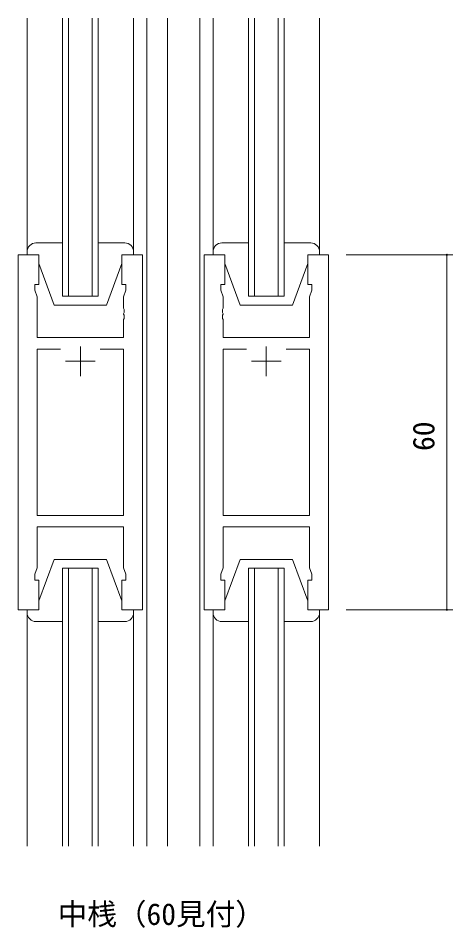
# Model space of a CAD drawing. Units: millimetres, scale not verified. Extents: x -594 to 539, y -420 to 386.
# Drawn here: x -205.9 to -132.5, y -126.7 to 27 of the extents above; entities that cross this region are included whole.
import ezdxf
from ezdxf.enums import TextEntityAlignment as Align

# ---------------------------------------------------------------- set-up
doc = ezdxf.new("R2010")
doc.units = ezdxf.units.MM
doc.header["$LTSCALE"] = 2
doc.layers.add('0-2_USER1', color=7, linetype='Continuous')
for name, color, linetype, lineweight in [('0-3_YKK_11', 7, 'Continuous', 9), ('0-4_YKK_12', 2, 'Continuous', 9), ('0-5_YKK_13', 4, 'Continuous', 9), ('0-6_YKK_D', 6, 'Continuous', 9)]:
    doc.layers.add(name, color=color, linetype=linetype, lineweight=lineweight)
doc.styles.add('ＭＳ ゴシック', font='')
doc.styles.get('ＭＳ ゴシック').set_extended_font_data('MS Gothic')

msp = doc.modelspace()

# ---------------------------------------------------------------- linework, layer by layer
at = {"layer": '0-3_YKK_11'}
for p, q in [((-205.886, -12.965), (-202.386, -12.965)), ((-205.886, -72.965), (-205.886, -12.965)), ((-202.386, -12.965), (-202.386, -17.965)), ((-188.386, -12.965), (-184.886, -12.965)), ((-188.386, -17.965), (-188.386, -12.965)), ((-184.886, -12.965), (-184.886, -72.965)), ((-170.986, -12.965), (-174.486, -12.965)), ((-174.486, -12.965), (-174.486, -72.965)), ((-170.986, -17.965), (-170.986, -12.965)), ((-153.486, -12.965), (-156.986, -12.965)), ((-156.986, -12.965), (-156.986, -17.965)), ((-153.486, -72.965), (-153.486, -12.965)), ((-202.686, -26.965), (-188.086, -26.965)), ((-156.686, -26.965), (-171.286, -26.965)), ((-202.686, -28.895), (-198.737, -28.895)), ((-202.686, -57.035), (-202.686, -28.895)), ((-195.386, -28.465), (-195.386, -33.465)), ((-192.036, -28.895), (-188.086, -28.895)), ((-192.036, -28.895), (-188.086, -28.895)), ((-188.086, -28.895), (-188.086, -57.035)), ((-167.337, -28.895), (-171.286, -28.895)), ((-167.337, -28.895), (-171.286, -28.895)), ((-171.286, -28.895), (-171.286, -57.035)), ((-163.986, -28.465), (-163.986, -33.465)), ((-156.686, -28.895), (-160.636, -28.895)), ((-156.686, -57.035), (-156.686, -28.895)), ((-192.886, -30.965), (-197.886, -30.965)), ((-166.486, -30.965), (-161.486, -30.965)), ((-188.086, -57.035), (-202.686, -57.035)), ((-171.286, -57.035), (-156.686, -57.035)), ((-188.086, -58.965), (-202.686, -58.965)), ((-202.686, -58.965), (-202.686, -65.866)), ((-188.086, -65.866), (-188.086, -58.965)), ((-171.286, -65.866), (-171.286, -58.965)), ((-171.286, -58.965), (-156.686, -58.965)), ((-156.686, -58.965), (-156.686, -65.866)), ((-170.986, -67.965), (-171.686, -67.965)), ((-170.986, -72.965), (-170.986, -67.965)), ((-202.386, -72.965), (-205.886, -72.965)), ((-174.486, -72.965), (-170.986, -72.965))]:
    msp.add_line(p, q, dxfattribs=at)
for points in [[(-202.386, -17.965), (-203.086, -17.965), (-203.086, -18.965), (-202.686, -20.064), (-202.686, -26.965)], [(-188.086, -26.965), (-188.086, -23.923), (-187.966, -23.74), (-187.966, -23.19), (-188.086, -23.007), (-188.086, -22.923), (-187.966, -22.74), (-187.966, -22.19), (-188.086, -22.007), (-188.086, -20.064), (-187.686, -18.965), (-187.686, -17.965), (-188.386, -17.965)], [(-171.286, -26.965), (-171.286, -23.923), (-171.406, -23.74), (-171.406, -23.19), (-171.286, -23.007), (-171.286, -22.923), (-171.406, -22.74), (-171.406, -22.19), (-171.286, -22.007), (-171.286, -20.064), (-171.686, -18.965), (-171.686, -17.965), (-170.986, -17.965)], [(-156.986, -17.965), (-156.286, -17.965), (-156.286, -18.965), (-156.686, -20.064), (-156.686, -26.965)], [(-202.686, -65.866), (-203.086, -66.965), (-203.086, -67.965), (-202.386, -67.965), (-202.386, -72.965)], [(-184.886, -72.965), (-188.386, -72.965), (-188.386, -67.965), (-187.686, -67.965), (-187.686, -66.965), (-188.086, -65.866)], [(-171.686, -67.965), (-171.686, -66.965), (-171.286, -65.866)], [(-156.686, -65.866), (-156.286, -66.965), (-156.286, -67.965), (-156.986, -67.965), (-156.986, -72.965), (-153.486, -72.965)]]:
    msp.add_lwpolyline(points, dxfattribs=at)
at = {"layer": '0-4_YKK_12'}
for p, q in [((-204.386, -12.965), (-204.386, 27.035)), ((-198.386, -19.965), (-198.386, 27.035)), ((-197.386, 27.035), (-197.386, -19.965)), ((-193.386, -19.965), (-193.386, 27.035)), ((-192.386, 27.035), (-192.386, -19.965)), ((-186.386, -12.965), (-186.386, 27.035)), ((-184.186, 27.035), (-184.186, -112.965)), ((-180.686, 27.035), (-180.686, -112.965)), ((-175.186, -112.965), (-175.186, 27.035)), ((-172.986, -12.965), (-172.986, 27.035)), ((-166.986, -19.965), (-166.986, 27.035)), ((-165.986, 27.035), (-165.986, -19.965)), ((-161.986, -19.965), (-161.986, 27.035)), ((-160.986, 27.035), (-160.986, -19.965)), ((-154.986, -12.965), (-154.986, 27.035)), ((-184.186, 2.035), (-184.186, -87.965)), ((-180.686, 2.035), (-180.686, -87.965)), ((-192.386, -19.965), (-198.386, -19.965)), ((-160.986, -19.965), (-166.986, -19.965)), ((-198.386, -65.965), (-192.386, -65.965)), ((-198.386, -112.965), (-198.386, -65.965)), ((-197.386, -65.965), (-197.386, -112.965)), ((-193.386, -112.965), (-193.386, -65.965)), ((-192.386, -65.965), (-192.386, -112.965)), ((-166.986, -65.965), (-160.986, -65.965)), ((-166.986, -112.965), (-166.986, -65.965)), ((-165.986, -65.965), (-165.986, -112.965)), ((-161.986, -112.965), (-161.986, -65.965)), ((-160.986, -65.965), (-160.986, -112.965)), ((-204.386, -72.965), (-204.386, -112.965)), ((-186.386, -72.965), (-186.386, -112.965)), ((-172.986, -72.965), (-172.986, -112.965)), ((-154.986, -72.965), (-154.986, -112.965))]:
    msp.add_line(p, q, dxfattribs=at)
at = {"layer": '0-5_YKK_13'}
for p, q in [((-198.386, -10.965), (-202.886, -10.965)), ((-187.886, -10.965), (-192.386, -10.965)), ((-166.986, -10.965), (-171.486, -10.965)), ((-156.486, -10.965), (-160.986, -10.965)), ((-204.386, -12.465), (-204.386, -12.965)), ((-204.386, -12.965), (-202.386, -12.965)), ((-202.386, -12.965), (-202.386, -14.465)), ((-188.386, -12.965), (-186.386, -12.965)), ((-188.386, -14.465), (-188.386, -12.965)), ((-186.386, -12.965), (-186.386, -12.465)), ((-170.986, -12.965), (-170.986, -14.465)), ((-156.986, -12.965), (-154.986, -12.965)), ((-156.986, -14.465), (-156.986, -12.965)), ((-154.986, -12.965), (-154.986, -12.465)), ((-202.386, -14.465), (-199.786, -21.465)), ((-188.386, -14.465), (-190.986, -21.465)), ((-170.986, -14.465), (-168.386, -21.465)), ((-156.986, -14.465), (-159.586, -21.465)), ((-199.786, -21.465), (-190.986, -21.465)), ((-168.386, -21.465), (-159.586, -21.465)), ((-199.786, -64.465), (-190.986, -64.465)), ((-188.386, -71.465), (-190.986, -64.465)), ((-168.386, -64.465), (-159.586, -64.465)), ((-156.986, -71.465), (-159.586, -64.465)), ((-188.386, -71.465), (-188.386, -72.965)), ((-156.986, -71.465), (-156.986, -72.965)), ((-204.386, -72.965), (-202.386, -72.965)), ((-204.386, -73.465), (-204.386, -72.965)), ((-188.386, -72.965), (-186.386, -72.965)), ((-186.386, -72.965), (-186.386, -73.465)), ((-172.986, -73.465), (-172.986, -72.965)), ((-172.986, -72.965), (-170.986, -72.965)), ((-156.986, -72.965), (-154.986, -72.965)), ((-154.986, -72.965), (-154.986, -73.465)), ((-198.386, -74.965), (-202.886, -74.965)), ((-187.886, -74.965), (-192.386, -74.965)), ((-166.986, -74.965), (-171.486, -74.965)), ((-156.486, -74.965), (-160.986, -74.965))]:
    msp.add_line(p, q, dxfattribs=at)
for points in [[(-172.986, -12.465), (-172.986, -12.965), (-170.986, -12.965)], [(-202.386, -72.965), (-202.386, -71.465), (-199.786, -64.465)], [(-170.986, -72.965), (-170.986, -71.465), (-168.386, -64.465)]]:
    msp.add_lwpolyline(points, dxfattribs=at)
for centre, start, end in [((-202.886, -12.465), 90, 180), ((-187.886, -12.465), 0, 90), ((-171.486, -12.465), 90, 180), ((-156.486, -12.465), 0, 90), ((-202.886, -73.465), 180, 270), ((-187.886, -73.465), 270, 0), ((-171.486, -73.465), 180, 270), ((-156.486, -73.465), 270, 0)]:
    msp.add_arc(centre, 1.5, start, end, dxfattribs=at)
at = {"layer": '0-6_YKK_D'}
for p, q in [((-150.486, -12.965), (-132.486, -12.965)), ((-133.486, -12.965), (-133.486, -72.965)), ((-150.486, -72.965), (-132.486, -72.965))]:
    msp.add_line(p, q, dxfattribs=at)
for centre, start, end in [((-133.486, -12.965), 90, 270), ((-133.486, -12.965), 270, 90), ((-133.486, -72.965), 90, 270), ((-133.486, -72.965), 270, 90)]:
    msp.add_arc(centre, 0.106, start, end, dxfattribs=at)

# ---------------------------------------------------------------- texts
at = {"layer": '0-2_USER1', "color": 4, "style": 'ＭＳ ゴシック'}
msp.add_text('中桟（60見付）', height=3.666, dxfattribs=at).set_placement((-199.219, -127.367), align=Align.BOTTOM_LEFT)
at = {"layer": '0-6_YKK_D', "color": 4, "style": 'ＭＳ ゴシック'}
msp.add_text('60', height=3.666, rotation=90, dxfattribs=at).set_placement((-134.486, -46.132), align=Align.BOTTOM_LEFT)

doc.saveas('drawing.dxf')
